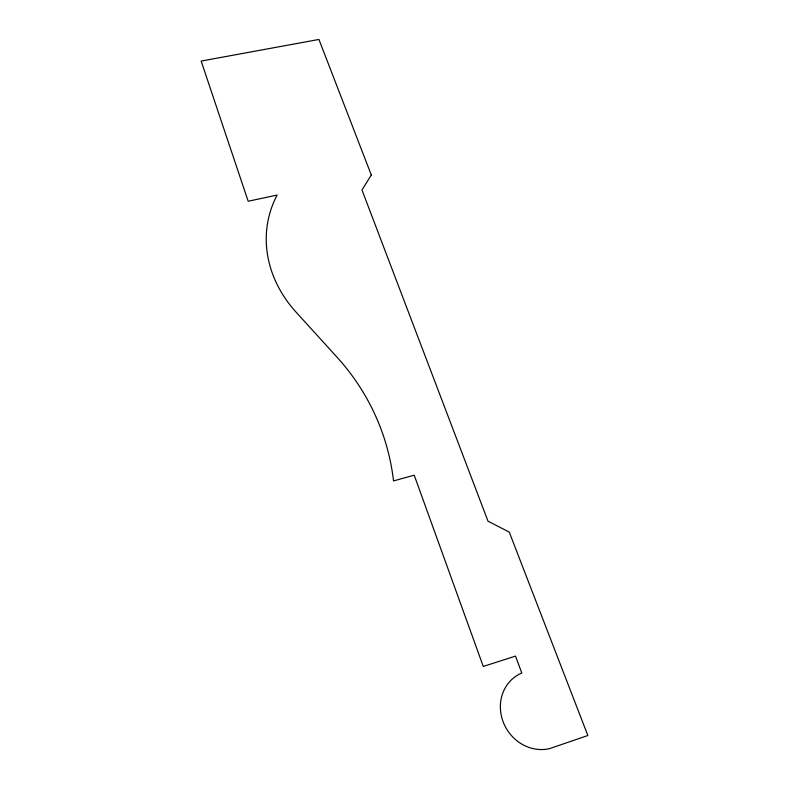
<?xml version="1.0" encoding="UTF-8"?>
<svg xmlns="http://www.w3.org/2000/svg" width="789" height="789" viewBox="0 0 789 789"><rect width="100%" height="100%" fill="white"/><g stroke="black" fill="none" stroke-linecap="round" stroke-linejoin="round"><path stroke-width="1.18" d="M371.303 175L361.973 189.981L488.016 521.204L509.26 532.102L587.844 735.516L549.943 748.505A40.515 36.984 59 0 1 503.086 721.669A40.515 36.984 59 0 1 521.805 673.017L515.503 656.103L483.262 666.439L414.215 475.195L393.533 480.915A256.829 237.785 -16.2 0 0 336.942 357.101L296.102 312.168A129.218 109.878 14.2 0 1 277.136 195.07L248.18 201.244L201.156 61.069L318.934 39.45L371.303 175"/></g></svg>
